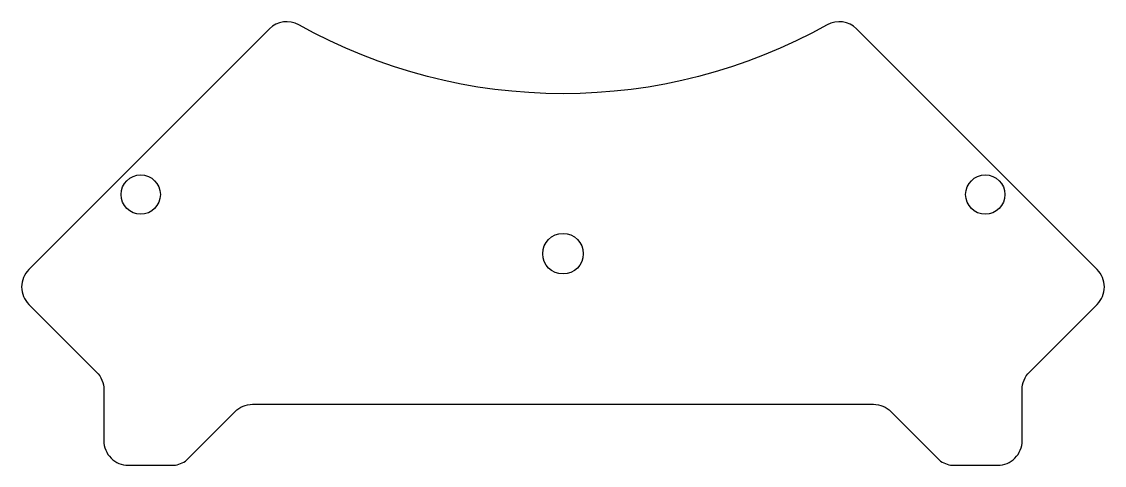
# Model space of a CAD drawing. Header units: millimetres. Extents: x -44 to 44, y -74.2 to -38.1.
import ezdxf

# ---------------------------------------------------------------- set-up
doc = ezdxf.new("R2010")
doc.units = ezdxf.units.MM
doc.layers.get('0').update_dxf_attribs({"linetype": 'CONTINUOUS'})

msp = doc.modelspace()

# ---------------------------------------------------------------- linework, layer by layer
msp.add_lwpolyline([(30.704, -73.857, 0.149909), (31.826, -74.201), (35.346, -74.201, 0.414214), (37.346, -72.201), (37.346, -68.044, -0.198912), (37.931, -66.63), (43.442, -61.119, 0.414214), (43.442, -58.291), (23.878, -38.728, 0.335722), (21.487, -38.396, -0.260781), (-21.487, -38.396, 0.335722), (-23.878, -38.728), (-43.442, -58.291, 0.414214), (-43.442, -61.119), (-37.931, -66.63, -0.198912), (-37.346, -68.044), (-37.346, -72.201, 0.414214), (-35.346, -74.201), (-31.826, -74.201, 0.149909), (-30.704, -73.857), (-26.671, -69.824, -0.198912), (-25.257, -69.238), (25.257, -69.238, -0.198912), (26.671, -69.824)], format="xyb", close=True)
for centre, radius in [((-34.347, -52.196), 1.6), ((34.347, -52.196), 1.6), ((0, -57), 1.65)]:
    msp.add_circle(centre, radius)

doc.saveas('drawing.dxf')
